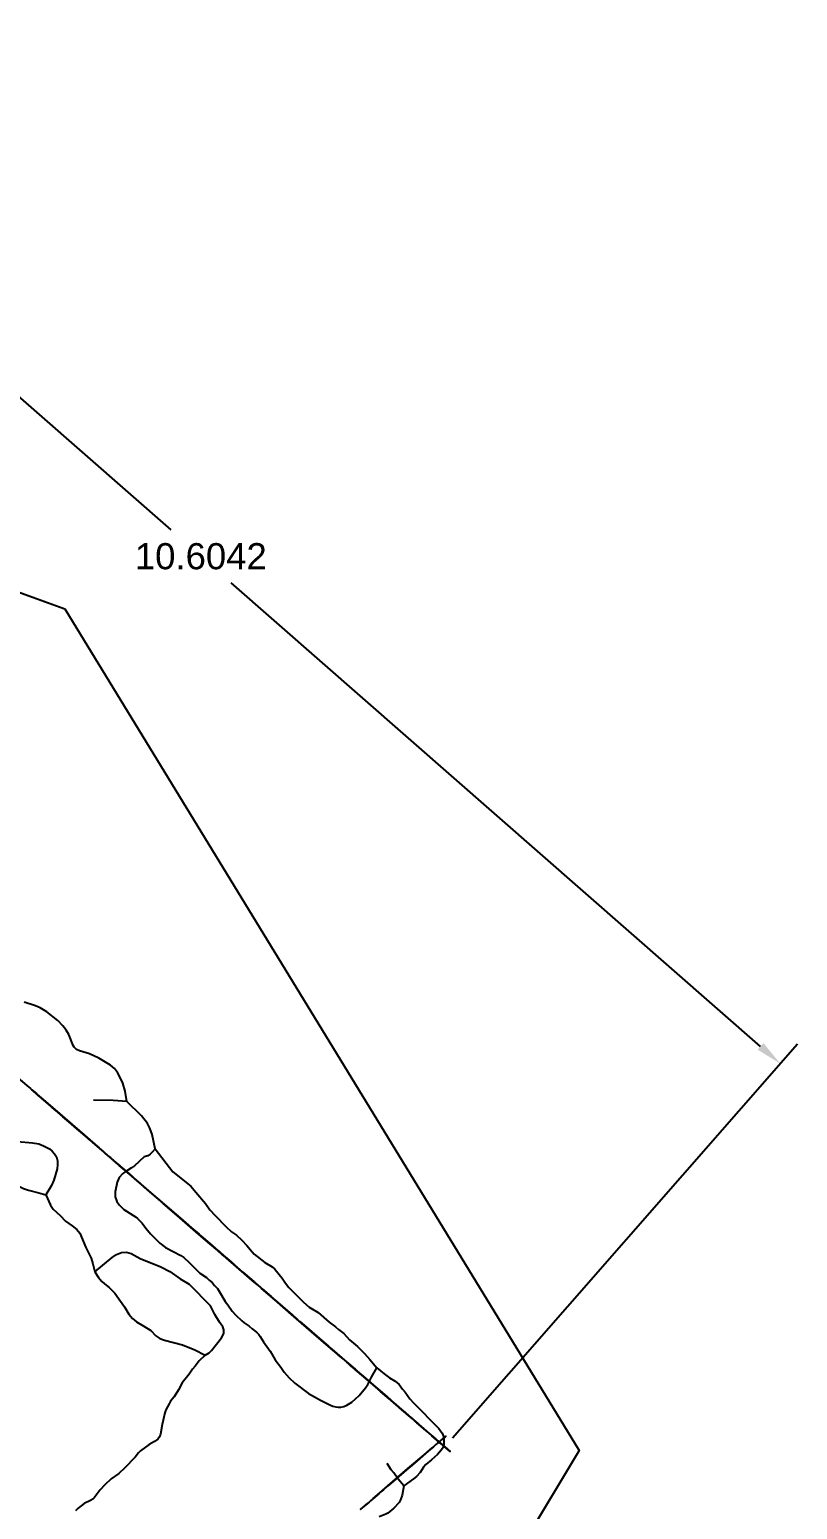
# Model space of a CAD drawing. Header units: metres. Extents: x -0.1 to 21.7, y 3 to 20.9.
# Drawn here: x 16.39 to 21.68, y 10.64 to 20.83 of the extents above; entities that cross this region are included whole.
import ezdxf

# ---------------------------------------------------------------- set-up
doc = ezdxf.new("R2010")
doc.units = ezdxf.units.M
doc.header["$MEASUREMENT"] = 0
doc.header["$XCLIPFRAME"] = 2
for name, color, linetype in [('C-Wand_Steine', 5, 'Continuous'), ('D-Wand_Steine', 5, 'Continuous'), ('Plan_Bemassung', 7, 'Continuous'), ('Plan_Bild', 251, 'Continuous'), ('Plan_Steine', 5, 'Continuous')]:
    doc.layers.add(name, color=color, linetype=linetype)
doc.styles.get("Standard").update_dxf_attribs({"font": 'arial.ttf'})
doc.dimstyles.get("Standard").update_dxf_attribs({"dimtxt": 0.18, "dimasz": 0.18, "dimexe": 0.18, "dimexo": 0.0625, "dimgap": 0.09, "dimtad": 0, "dimtih": 1, "dimtoh": 1, "dimdec": 4, "dimzin": 0, "dimdsep": 46, "dimtxsty": 'Standard', "dimcen": 0.09, "dimadec": 0, "dimazin": 0, "dimtfac": 1, "dimtdec": 4, "dimtofl": 0, "dimtmove": 0, "dimatfit": 3, "dimfxl": 1, "dimtolj": 1, "dimtzin": 0, "dimarcsym": 0})
picture_1 = doc.add_image_def('image1.jpg', size_in_pixel=(608, 517))

# ---------------------------------------------------------------- blocks, each defined once
blk = doc.blocks.new('*D1')
at = {"layer": 'Defpoints', "color": 0, "transparency": 16777216}
for p in [(11.283, 18.071), (21.56, 13.711), (19.261, 11.086)]:
    blk.add_point(p, dxfattribs=at)
at = {"layer": 'Plan_Bemassung', "color": 0, "lineweight": -2, "transparency": 16777216}
for p, q in [((11.324, 18.118), (13.7, 20.832)), ((13.717, 20.578), (17.363, 17.386)), ((21.424, 13.829), (17.778, 17.022)), ((19.302, 11.133), (21.678, 13.846))]:
    blk.add_line(p, q, dxfattribs=at)
at = {"layer": 'Plan_Bemassung', "color": 0, "transparency": 16777216}
for points in [[(13.737, 20.6), (13.697, 20.555), (13.581, 20.696)], [(21.444, 13.852), (21.404, 13.807), (21.56, 13.711)]]:
    blk.add_solid(points, dxfattribs=at)
at = {"layer": 'Plan_Bemassung', "color": 0, "transparency": 16777216, "insert": (17.57, 17.204), "char_height": 0.18, "attachment_point": 5}
blk.add_mtext('\\A1;10.6042', dxfattribs=at)

msp = doc.modelspace()

# ---------------------------------------------------------------- linework, layer by layer
at = {"layer": 'C-Wand_Steine', "extrusion": (0.65081, -0.75924, -4.7566e-16), "elevation": 4.07111}
msp.add_lwpolyline([(21.85576, 0.15284), (21.86673, 0.21037), (21.87495, 0.26653), (21.86536, 0.29256), (21.8448, 0.33502), (21.81876, 0.37611), (21.79546, 0.40624), (21.76119, 0.41857), (21.71459, 0.42268), (21.63921, 0.45692), (21.5885, 0.47747), (21.57205, 0.47884), (21.54738, 0.45966), (21.53779, 0.44734), (21.44733, 0.41035), (21.39799, 0.39392), (21.34454, 0.37748), (21.30753, 0.34872), (21.29383, 0.30077), (21.26504, 0.23914), (21.19103, 0.16928), (21.17733, 0.13367), (21.16362, 0.09257), (21.10057, -0.00057), (21.10195, -0.04577), (21.12387, -0.07727), (21.16225, -0.06906), (21.21433, -0.04988), (21.27464, -0.04029), (21.34728, -0.05673), (21.43911, -0.0896), (21.53094, -0.08412), (21.67622, -0.0896), (21.7516, -0.07727), (21.80231, -0.0444), (21.84069, 0.00354), (21.85988, 0.03504), (21.87084, 0.07477), (21.87358, 0.11449)], close=True, dxfattribs=at)
at = {"layer": 'D-Wand_Steine', "extrusion": (0.654129, 0.756383, -6.32069e-16), "elevation": 20.96632}
for points in [[(-3.11087, 0.48264), (-3.12387, 0.57362), (-3.13688, 0.65345), (-3.20376, 0.70173), (-3.31337, 0.73143), (-3.38582, 0.73886), (-3.47128, 0.70544), (-3.51401, 0.66645), (-3.54559, 0.57919), (-3.56603, 0.49935), (-3.56603, 0.43622), (-3.55674, 0.37495), (-3.51773, 0.3174), (-3.49358, 0.3044), (-3.44341, 0.31925), (-3.36539, 0.32854), (-3.27435, 0.32854), (-3.15545, 0.33782), (-3.11644, 0.36381), (-3.10901, 0.4028)], [(-3.57025, 0.7671), (-3.558, 0.83811), (-3.59965, 0.89198), (-3.6462, 0.93115), (-3.705, 0.93115), (-3.7883, 0.92136), (-3.88386, 0.89443), (-3.95736, 0.88708), (-4.01371, 0.8577), (-4.03086, 0.79159), (-4.03821, 0.74506), (-4.03086, 0.66916), (-4.05046, 0.62263), (-4.04801, 0.58101), (-4.01861, 0.56632), (-3.93286, 0.56387), (-3.8422, 0.56387), (-3.7491, 0.57121), (-3.68295, 0.59325), (-3.6168, 0.62753), (-3.59475, 0.67405)], [(-3.59579, 0.13543), (-3.57658, 0.15823), (-3.57538, 0.20262), (-3.6042, 0.22062), (-3.78308, 0.20982), (-3.87912, 0.20862), (-3.99197, 0.20862), (-4.10962, 0.19902), (-4.12523, 0.19182), (-4.12163, 0.15223), (-4.12523, 0.09824), (-4.15565, 0.06328), (-4.18806, 0.04409), (-4.20487, 0.02849), (-4.20847, 0.00329), (-4.19767, -0.0099), (-4.00318, -0.0075), (-3.96837, 0.01289), (-3.79429, 0.02009), (-3.64662, 0.02489), (-3.59814, 0.0321), (-3.59454, 0.08849)], [(-3.6264, 0.37503), (-3.61414, 0.4338), (-3.6264, 0.49746), (-3.68275, 0.52929), (-3.73665, 0.53664), (-3.8175, 0.5097), (-3.8714, 0.49012), (-3.9204, 0.49256), (-3.95226, 0.47053), (-3.96696, 0.42156), (-3.98411, 0.38972), (-4.00616, 0.36034), (-4.02576, 0.31872), (-4.01841, 0.28688), (-4.00861, 0.25016), (-3.8861, 0.2526), (-3.8126, 0.24771), (-3.744, 0.24526), (-3.69745, 0.2624), (-3.6656, 0.32606)], [(-4.08231, 0.46348), (-4.11661, 0.54673), (-4.17051, 0.64222), (-4.22442, 0.67405), (-4.36407, 0.70099), (-4.43022, 0.70589), (-4.47187, 0.68875), (-4.50617, 0.65691), (-4.51353, 0.62019), (-4.52333, 0.50755), (-4.54048, 0.44634), (-4.57233, 0.41206), (-4.62133, 0.37778), (-4.62378, 0.35329), (-4.59928, 0.3435), (-4.48657, 0.31411), (-4.39102, 0.26514), (-4.35427, 0.21127), (-4.35427, 0.14026), (-4.34692, 0.0766), (-4.30037, 0.06926), (-4.24892, 0.04967), (-4.24892, -0.0091), (-4.22932, -0.01644), (-4.21707, 0.02028), (-4.19257, 0.05212), (-4.15581, 0.0815), (-4.13376, 0.12312), (-4.13376, 0.16965), (-4.11906, 0.23821), (-4.07741, 0.248), (-4.05536, 0.26024), (-4.04556, 0.29452), (-4.07006, 0.31901), (-4.07741, 0.35574), (-4.07006, 0.39736)], [(-4.38504, 0.20669), (-4.45941, 0.29414), (-4.56223, 0.316), (-4.67379, 0.33568), (-4.7438, 0.35317), (-4.84224, 0.35535), (-4.87286, 0.33786), (-4.91443, 0.30288), (-4.98662, 0.21543), (-5.01287, 0.16952), (-5.08068, 0.10175), (-5.10256, 0.0777), (-5.10475, 0.05365), (-5.07631, 0.03835), (-5.03693, 0.03398), (-5.02599, 0.00774), (-5.01287, -0.02724), (-4.96255, -0.02942), (-4.8313, 0.00118), (-4.7613, 0.0296), (-4.68692, 0.04053), (-4.53817, -0.00319), (-4.37847, -0.02942), (-4.29972, -0.02505), (-4.26472, -0.01412), (-4.27347, 0.03835), (-4.3041, 0.05802), (-4.3566, 0.06896), (-4.37191, 0.13454)], [(-4.98533, 1.11666), (-5.04271, 1.17716), (-5.13588, 1.36315), (-5.25356, 1.57153), (-5.30014, 1.69791), (-5.39085, 1.79979), (-5.40311, 1.83943), (-5.48156, 1.87446), (-5.55021, 1.88471), (-5.64092, 1.8827), (-5.66053, 1.90012), (-5.67034, 1.98179), (-5.68995, 2.08331), (-5.73899, 2.10087), (-5.81499, 2.11611), (-5.86402, 2.17325), (-5.9263, 2.21331), (-6.0121, 2.22364), (-6.1592, 2.20214), (-6.25972, 2.21255), (-6.27198, 2.18046), (-6.31121, 2.11882), (-6.38231, 2.03261), (-6.47057, 1.96381), (-6.47547, 1.80553), (-6.60188, 1.69547), (-6.78794, 1.53079), (-6.80983, 1.42048), (-6.82625, 1.26183), (-6.80676, 1.18765), (-6.81645, 0.55119), (-6.79684, 0.46699), (-6.73064, 0.40976), (-6.65219, 0.37225), (-6.55658, 0.38907), (-6.49038, 0.39121), (-6.45115, 0.3539), (-6.45115, 0.30443), (-6.47077, 0.26496), (-6.47812, 0.23037), (-6.46096, 0.22286), (-6.3776, 0.22243), (-6.25993, 0.21193), (-6.10547, 0.19135), (-5.92405, 0.12611), (-5.77102, 0.10327), (-5.65089, 0.09276), (-5.61166, 0.11234), (-5.56508, 0.14921), (-5.44005, 0.16835), (-5.3714, 0.2051), (-5.33217, 0.23953), (-5.30521, 0.28391), (-5.24146, 0.28358), (-5.18262, 0.31296), (-5.0772, 0.36436), (-4.90687, 0.41379), (-4.79655, 0.44785), (-4.75487, 0.48969), (-4.69358, 0.53389), (-4.61267, 0.54832), (-4.60777, 0.63734), (-4.60287, 0.80056), (-4.5759, 0.93152), (-4.60041, 0.97122), (-4.70338, 1.01875), (-4.82597, 1.06637), (-4.8701, 1.06413), (-4.91178, 1.0866)], [(-4.79655, 0.44785), (-4.75487, 0.48969), (-4.69358, 0.53389), (-4.61267, 0.54832), (-4.60777, 0.63734), (-4.60287, 0.80056), (-4.5759, 0.93152), (-4.60041, 0.97122), (-4.70338, 1.01875), (-4.82597, 1.06637), (-4.8701, 1.06413), (-4.91178, 1.0866), (-4.98533, 1.11666), (-5.04271, 1.17716), (-5.13588, 1.36315), (-5.25356, 1.57153), (-5.30014, 1.69791), (-5.39085, 1.79979), (-5.40311, 1.83943), (-5.48156, 1.87446), (-5.55021, 1.88471), (-5.64092, 1.8827), (-5.66053, 1.90012), (-5.67034, 1.98179), (-5.68995, 2.08331), (-5.73899, 2.10087), (-5.81499, 2.11611), (-5.86402, 2.17325), (-5.9263, 2.21331), (-6.0121, 2.22364), (-6.1592, 2.20214), (-6.25972, 2.21255), (-6.27198, 2.18046), (-6.31121, 2.11882), (-6.38231, 2.03261), (-6.47057, 1.96381), (-6.47547, 1.80553), (-6.60188, 1.69547), (-6.78794, 1.53079), (-6.80983, 1.42048), (-6.82625, 1.26183), (-6.80676, 1.18765), (-6.81645, 0.55119), (-6.79684, 0.46699), (-6.73064, 0.40976), (-6.65219, 0.37225), (-6.55658, 0.38907), (-6.49038, 0.39121), (-6.45115, 0.3539), (-6.45115, 0.30443), (-6.47077, 0.26496), (-6.47812, 0.23037), (-6.46096, 0.22286), (-6.3776, 0.22243), (-6.25993, 0.21193), (-6.10547, 0.19135), (-5.92405, 0.12611), (-5.77102, 0.10327), (-5.65089, 0.09276), (-5.61166, 0.11234), (-5.56508, 0.14921), (-5.44005, 0.16835), (-5.3714, 0.2051), (-5.33217, 0.23953), (-5.30521, 0.28391), (-5.24146, 0.28358), (-5.18262, 0.31296), (-5.0772, 0.36436), (-4.90687, 0.41379)], [(-5.12824, 0.16481), (-5.09543, 0.18011), (-5.05824, 0.19542), (-5.03199, 0.22165), (-5.02761, 0.25226), (-5.06042, 0.27194), (-5.12168, 0.27849), (-5.19605, 0.27849), (-5.25293, 0.27194), (-5.27918, 0.25663), (-5.32074, 0.22165), (-5.35793, 0.18449), (-5.37543, 0.15388), (-5.3645, 0.12109), (-5.34262, 0.11453), (-5.29231, 0.11015), (-5.2398, 0.11234), (-5.17418, 0.12764)], [(-5.26606, 0.01615), (-5.29231, 0.03364), (-5.31856, 0.0555), (-5.37543, 0.06862), (-5.47825, 0.06424), (-5.57888, 0.05768), (-5.63138, 0.05331), (-5.6445, 0.03582), (-5.64013, -0.00134), (-5.64013, -0.03851), (-5.61169, -0.04944), (-5.54169, -0.04288), (-5.42137, -0.03195), (-5.32731, -0.03195), (-5.25731, -0.03414), (-5.22012, -0.03414), (-5.21574, -0.01883)], [(-5.65413, 0.02481), (-5.6936, 0.04925), (-5.73994, 0.07373), (-5.83261, 0.09152), (-5.91499, 0.09194), (-5.96304, 0.08873), (-5.97848, 0.06976), (-5.98363, 0.02131), (-5.93901, -0.0274), (-5.84119, -0.04695), (-5.7674, -0.05079), (-5.6833, -0.05123), (-5.65756, -0.04443), (-5.6507, -0.0133)], [(-6.01686, 0.05158), (-6.08207, 0.11079), (-6.15415, 0.16657), (-6.23824, 0.18431), (-6.28458, 0.16031), (-6.32748, 0.11378), (-6.35837, 0.06719), (-6.37725, 0.01881), (-6.36524, -0.01242), (-6.31204, -0.02828), (-6.24339, -0.04421), (-6.17474, -0.04976), (-6.05461, -0.03479), (-5.99798, 0.0082)], [(-6.33606, 0.18308), (-6.36695, 0.21268), (-6.45963, 0.21142), (-6.50425, 0.20819), (-6.51626, 0.19094), (-6.5094, 0.15973), (-6.51798, 0.14073), (-6.52313, 0.08535), (-6.52141, 0.01262), (-6.5094, 0.00044), (-6.46134, -0.00327), (-6.4253, 0.00347), (-6.39613, 0.0241), (-6.36695, 0.05685), (-6.34808, 0.11389), (-6.33606, 0.13287)], [(-6.464, 0.32562), (-6.48974, 0.35346), (-6.5275, 0.36404), (-6.57555, 0.35909), (-6.64077, 0.34385), (-6.69397, 0.36663), (-6.77463, 0.4086), (-6.8244, 0.45387), (-6.88103, 0.46455), (-6.94281, 0.45794), (-7.03377, 0.45495), (-7.15218, 0.45729), (-7.22255, 0.45246), (-7.28261, 0.43545), (-7.33925, 0.4115), (-7.34783, 0.35614), (-7.31484, 0.29185), (-7.32171, 0.23994), (-7.32686, 0.18456), (-7.34573, 0.13964), (-7.36633, 0.0601), (-7.34917, -0.00578), (-7.31313, -0.02328), (-7.22045, -0.03415), (-7.05055, -0.03329), (-7.05055, 0.07059), (-7.02481, 0.12067), (-6.96989, 0.13251), (-6.88065, 0.2065), (-6.77768, 0.24753), (-6.63181, 0.24851), (-6.54429, 0.24287), (-6.50347, 0.21675), (-6.49661, 0.23402), (-6.48116, 0.2755)], [(-6.52999, 0.12694), (-6.52141, 0.17192), (-6.53857, 0.21356), (-6.58834, 0.23113), (-6.78913, 0.23389), (-6.85263, 0.19093), (-6.91613, 0.14451), (-6.95388, 0.11527), (-6.99507, 0.09471), (-7.01738, 0.0827), (-7.03111, 0.05334), (-7.03797, 0.02048), (-7.01395, -0.02467), (-6.87494, -0.03057), (-6.64154, -0.03004), (-6.56088, -0.01488), (-6.53342, 0.01961)], [(-6.85651, 0.91332), (-6.82922, 1.14281), (-6.83316, 1.21353), (-6.90017, 1.29274), (-6.9588, 1.34657), (-7.07048, 1.35559), (-7.13749, 1.37565), (-7.22684, 1.32541), (-7.27151, 1.19324), (-7.31619, 1.01037), (-7.33294, 0.92314), (-7.29106, 0.79334), (-7.28547, 0.65529), (-7.29106, 0.59898), (-7.28547, 0.54824), (-7.2743, 0.49748), (-7.27151, 0.4693), (-7.20171, 0.47739), (-7.14792, 0.48555), (-7.06446, 0.47408), (-6.98375, 0.48609), (-6.90576, 0.48569), (-6.84557, 0.48952), (-6.84557, 0.71588)]]:
    msp.add_lwpolyline(points, close=True, dxfattribs=at)
at = {"layer": 'Plan_Bild'}
msp.add_lwpolyline([(0.85038, 9.49509), (4.66123, 15.66389), (11.40609, 18.73144), (16.63336, 16.84372), (20.17441, 11.04572), (16.43101, 4.8095), (10.49553, 2.95549), (5.90903, 3.52854)], close=True, dxfattribs=at)
at = {"layer": 'Plan_Steine'}
msp.add_line((17.48927, 12.19306), (17.63664, 12.04345), dxfattribs=at)
for points in [[(17.06035, 13.44886), (17.04987, 13.52124), (17.03364, 13.57542), (17.02447, 13.59741), (16.99722, 13.649), (16.97598, 13.67739), (16.94827, 13.6994), (16.86672, 13.74945), (16.80239, 13.77863), (16.73485, 13.79899), (16.71427, 13.80912), (16.69787, 13.82494), (16.69153, 13.83507), (16.66122, 13.91061), (16.64377, 13.94228), (16.62024, 13.97211), (16.58486, 14.0082), (16.50945, 14.06682), (16.4631, 14.09403), (16.43112, 14.10928), (16.35376, 14.13466)], [(17.06035, 13.44886), (16.96719, 13.4579), (16.83064, 13.46026)], [(17.25525, 13.12303), (17.23469, 13.22274), (17.21967, 13.26531), (17.2035, 13.29812), (17.16112, 13.35053), (17.06035, 13.44886)], [(16.25314, 13.1862), (16.30818, 13.17427), (16.41058, 13.16576), (16.45344, 13.1577), (16.48743, 13.14385), (16.52803, 13.12305), (16.54731, 13.10789), (16.56355, 13.08949), (16.57575, 13.06784), (16.58263, 13.04067), (16.58341, 13.01299), (16.57971, 12.98736), (16.55855, 12.90846), (16.54076, 12.87259), (16.502, 12.80642)], [(16.17819, 13.09396), (16.20527, 13.01044), (16.22283, 12.96714), (16.24557, 12.93284), (16.2837, 12.89247), (16.31635, 12.86704), (16.34949, 12.85062), (16.38347, 12.83844), (16.45382, 12.82149), (16.502, 12.80642)], [(17.18034, 13.06781), (17.11276, 13.00707), (17.09262, 12.99218), (17.05282, 12.96899), (17.03327, 12.95428), (17.00855, 12.92665), (16.99361, 12.89416), (16.97942, 12.82688), (16.98092, 12.79338), (16.99137, 12.76235), (17.00742, 12.73749), (17.04003, 12.70567), (17.11985, 12.65596), (17.13461, 12.64395), (17.16721, 12.61112), (17.19124, 12.57679), (17.22301, 12.53866), (17.28706, 12.47441), (17.32755, 12.44411), (17.43131, 12.3891), (17.45196, 12.37513), (17.49055, 12.34147), (17.56408, 12.26674)], [(17.25525, 13.12303), (17.23559, 13.10007), (17.22108, 13.08665), (17.20518, 13.07689), (17.18034, 13.06781)], [(17.25525, 13.12303), (17.37727, 12.96646), (17.50105, 12.86797), (17.53535, 12.8244), (17.60147, 12.74815), (17.63269, 12.70405), (17.66896, 12.66399), (17.7419, 12.59008), (17.78153, 12.55337), (17.81559, 12.52892), (17.85265, 12.49586), (17.8876, 12.45893), (17.92294, 12.41367), (17.9375, 12.39896), (18.01181, 12.34103), (18.06062, 12.31035), (18.07887, 12.29568), (18.13028, 12.23348), (18.1536, 12.19837), (18.1769, 12.16966), (18.2211, 12.12223), (18.27711, 12.06716), (18.31646, 12.03453), (18.3773, 11.99614), (18.45349, 11.92972), (18.4973, 11.89809), (18.51814, 11.87884), (18.55436, 11.85124), (18.59394, 11.8076), (18.64783, 11.76276), (18.6972, 11.71443), (18.73439, 11.67361), (18.78185, 11.61466)], [(16.502, 12.80642), (16.53425, 12.73629), (16.55322, 12.70767), (16.60242, 12.66433), (16.63866, 12.62587), (16.68326, 12.59476), (16.71646, 12.56764), (16.73677, 12.54358), (16.77867, 12.44486), (16.81564, 12.37048), (16.82747, 12.33152), (16.83964, 12.2779)], [(16.83964, 12.2779), (16.95933, 12.3757), (16.98945, 12.39738), (17.02295, 12.41106), (17.05751, 12.41276), (17.09128, 12.40359), (17.15322, 12.36967), (17.29369, 12.31144), (17.3564, 12.27818), (17.42732, 12.22796), (17.48927, 12.19306)], [(16.83964, 12.2779), (16.86452, 12.23899), (16.88865, 12.21022), (16.90626, 12.19388), (16.9393, 12.1691), (16.97833, 12.12978), (17.04546, 12.0363), (17.07517, 11.98523), (17.09953, 11.9565), (17.12788, 11.93192), (17.17806, 11.90298), (17.22502, 11.87238), (17.26091, 11.83674), (17.28879, 11.8169), (17.32036, 11.80566), (17.44447, 11.77481), (17.52966, 11.7386), (17.60099, 11.70262)], [(17.56408, 12.26674), (17.60889, 12.2388), (17.62807, 12.21953), (17.64828, 12.2023), (17.66521, 12.18183), (17.68419, 12.16235), (17.71144, 12.11713)], [(17.60099, 11.70262), (17.62697, 11.71999), (17.64386, 11.73589), (17.71302, 11.82304), (17.7249, 11.84388), (17.72816, 11.85489), (17.72791, 11.87742), (17.7219, 11.8986), (17.69821, 11.93122), (17.66732, 11.9824), (17.63664, 12.04345)], [(17.71144, 12.11713), (17.7385, 12.07204), (17.75687, 12.05024), (17.78655, 12.00673), (17.80944, 11.98059), (17.85166, 11.93988), (17.86914, 11.92572), (17.90338, 11.90256), (17.92441, 11.88349), (17.95421, 11.86135), (17.97037, 11.84481), (17.97972, 11.83223), (18.00192, 11.79406), (18.04731, 11.73072), (18.08118, 11.67191), (18.12079, 11.61963), (18.14333, 11.58616), (18.17951, 11.5465), (18.21853, 11.50959), (18.31218, 11.43948), (18.39479, 11.39329), (18.45918, 11.36048), (18.47857, 11.35271), (18.49996, 11.34728), (18.51527, 11.34488), (18.53424, 11.34544), (18.55526, 11.35004), (18.5762, 11.35758), (18.60936, 11.37907), (18.65936, 11.42595), (18.70438, 11.47793), (18.71902, 11.50032), (18.74493, 11.55225), (18.78185, 11.61466)], [(17.60099, 11.70262), (17.55875, 11.66295), (17.53164, 11.62799), (17.51204, 11.60701), (17.48892, 11.57323), (17.4424, 11.51253), (17.41619, 11.46461), (17.38598, 11.41505), (17.36198, 11.3856), (17.35138, 11.36865), (17.32854, 11.32674), (17.32112, 11.30689), (17.30393, 11.22617), (17.29339, 11.1594), (17.28623, 11.13967), (17.27347, 11.12392), (17.25141, 11.10939), (17.21384, 11.08882), (17.15364, 11.04363), (17.14105, 11.03078), (17.118, 11.00048), (17.0444, 10.92464), (17.00442, 10.88869), (16.95267, 10.85114), (16.90895, 10.80994), (16.87623, 10.77459), (16.83662, 10.72114), (16.82571, 10.71085), (16.81052, 10.70161), (16.76607, 10.6823), (16.72551, 10.64923), (16.7077, 10.63026)], [(18.78185, 11.61466), (18.83182, 11.57425), (18.86969, 11.54732), (18.90869, 11.52408), (18.93493, 11.50126), (18.95945, 11.46875), (18.97826, 11.44746), (19.00902, 11.40296), (19.0336, 11.37448), (19.20863, 11.19728), (19.23089, 11.16646), (19.24017, 11.14376), (19.24422, 11.12084), (19.24337, 11.08731), (19.23805, 11.06691), (19.22792, 11.05018), (19.19901, 11.01798), (19.15922, 10.98255), (19.11903, 10.95018), (19.10427, 10.93231), (19.07959, 10.89444), (19.05443, 10.86707), (19.03516, 10.85107), (18.96815, 10.80387)], [(18.96815, 10.80387), (18.92844, 10.84925), (18.89936, 10.89174), (18.8805, 10.9123), (18.85351, 10.95764)], [(18.96815, 10.80387), (18.9566, 10.73786), (18.94462, 10.70643), (18.93493, 10.68894), (18.89924, 10.64914), (18.85761, 10.61501), (18.84323, 10.60739), (18.79759, 10.58948)]]:
    msp.add_lwpolyline(points, dxfattribs=at)

# ---------------------------------------------------------------- dimensions: what is measured, and where the dimension line sits
at = {"layer": 'Plan_Bemassung'}
dim = msp.add_aligned_dim(p1=(11.283, 18.07143), p2=(19.26117, 11.08587), distance=3.48903, dimstyle='Standard', dxfattribs=at)
dim.commit()
dim.dimension.update_dxf_attribs({"geometry": '*D1', "text_midpoint": (17.5705, 17.20365)})

# ---------------------------------------------------------------- pictures from other files: only their frames are drawn
at = {"layer": 'Plan_Bild'}
image = msp.add_image(picture_1, insert=(0, 0), size_in_units=(22.63335, 19.2458), dxfattribs=dict(at, fade=50))
image.set_boundary_path([(22.3438, 261.4333), (124.7146, 95.7207), (305.9019, 13.31716), (446.32204, 64.027), (541.44536, 219.77875), (440.8864, 387.3024), (281.4416, 437.10675), (158.23427, 421.7127), (22.3438, 261.4333)])

doc.saveas('drawing.dxf')
